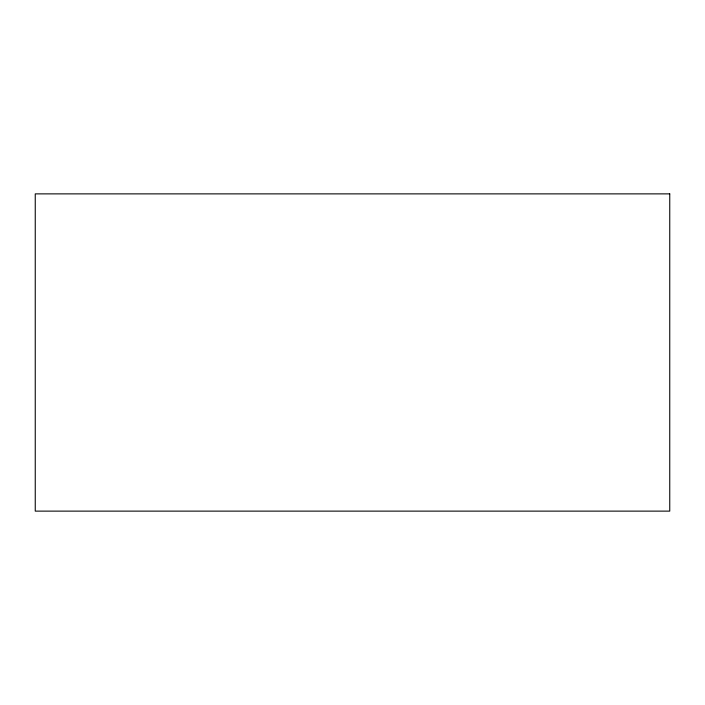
<?xml version="1.0" encoding="UTF-8"?>
<svg xmlns="http://www.w3.org/2000/svg" width="705" height="705" viewBox="0 0 705 705"><rect width="100%" height="100%" fill="white"/><g stroke="black" fill="none" stroke-linecap="round" stroke-linejoin="round"><path stroke-width="1.06" d="M669.75 193.875L35.25 193.875L35.25 511.125L669.75 511.125L669.75 193.875"/></g></svg>
